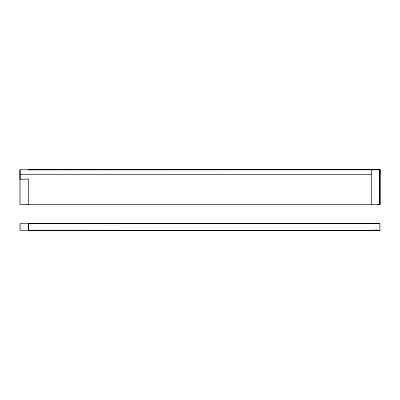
<?xml version="1.0" encoding="UTF-8"?>
<svg xmlns="http://www.w3.org/2000/svg" width="400" height="400" viewBox="0 0 400 400"><rect width="100%" height="100%" fill="white"/><g stroke="black" fill="none" stroke-linecap="round" stroke-linejoin="round"><path stroke-width="0.6" d="M379.935 169.745L20.005 169.745L20.005 204.68L379.91 204.68L379.885 169.635L371.445 169.7L379.935 169.745L379.905 204.68L377.76 204.68M28.68 204.68L28.68 179.1L20.005 179.195M371.475 204.68L371.475 169.755L379.885 169.685L379.905 174.24M375.235 230.33L372.72 230.34L377.77 230.155M379.905 204.68L379.885 169.64M35.03 169.785L28.59 169.815M377.7 169.695L371.445 169.7M377.62 230.145L371.525 230.325L374.135 230.35M371.505 169.72L28.68 169.78M371.45 169.73L377.705 169.645M373.095 230.365L373.64 230.365M373.515 230.35L372.925 230.36L373.43 230.365M376.505 230.35L379.025 230.34L376.06 230.33M20.01 174.26L371.475 174.29M26.28 204.68L26.535 204.68M371.525 223.595L28.65 223.595L28.65 230.325L379.89 230.345L379.89 223.655L371.525 223.655M379.89 223.655L20.045 223.655L20.045 230.27L28.6 230.27L28.6 223.655M28.68 230.26L371.525 230.345M379.89 230.365L28.68 230.365L28.68 223.595M83.18 169.77L82.625 169.77L82.925 169.77M94.715 169.765L95.7 169.77M107.235 169.765L107.79 169.765L107.49 169.765M375.685 223.68L372.72 223.665L379.01 223.67L376.06 223.655M374.875 230.35L375.685 230.355M373.925 230.335L371.525 230.325L377.76 230.365M20.005 169.745L20.005 179.1"/></g></svg>
